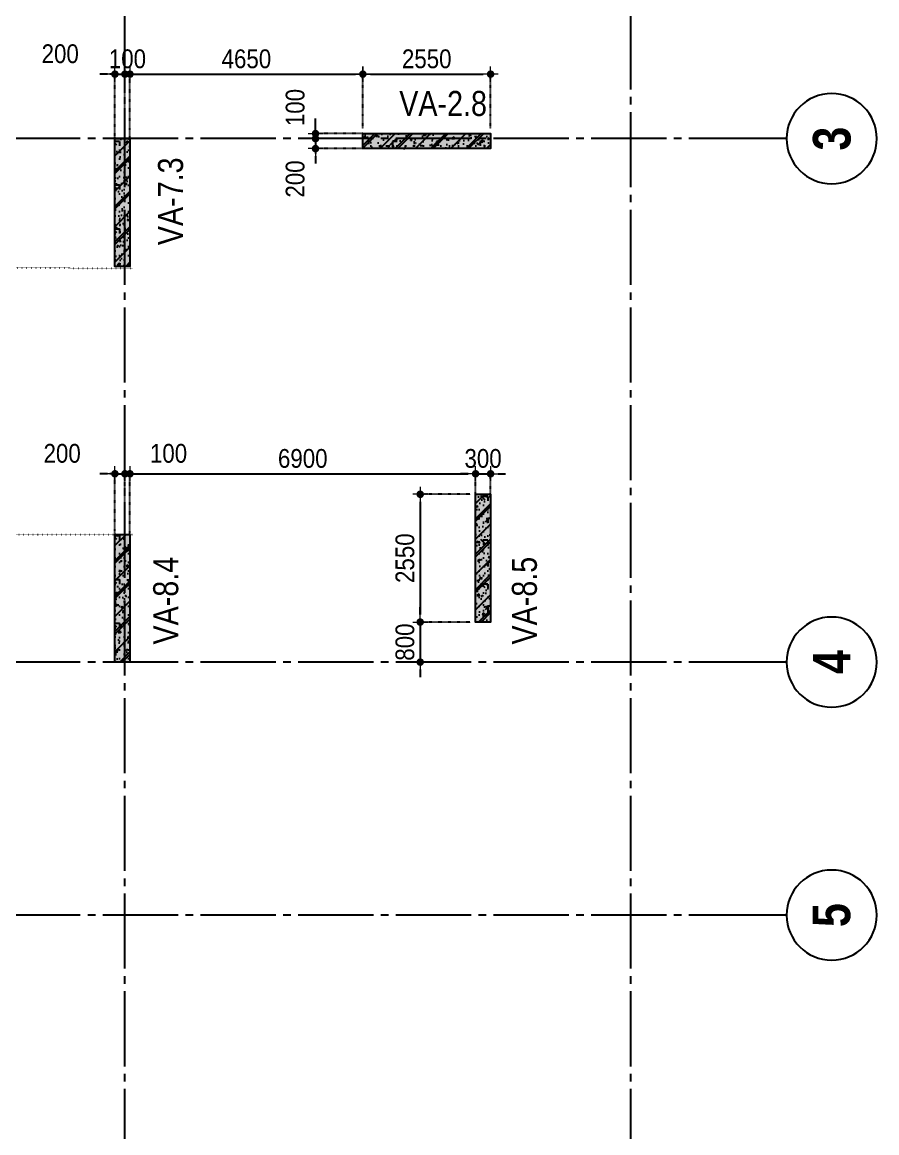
# Model space of a CAD drawing. Header units: millimetres. Extents: x -3973692 to -2843767, y 592734 to 838475.
# Drawn here: x -2905996 to -2888936, y 731186 to 753354 of the extents above; entities that cross this region are included whole.
import ezdxf
from ezdxf.enums import TextEntityAlignment as Align

# ---------------------------------------------------------------- set-up
doc = ezdxf.new("R2010")
doc.units = ezdxf.units.MM
doc.header["$MEASUREMENT"] = 0
doc.header["$PDMODE"] = 3
doc.header["$PDSIZE"] = -20
for name, pattern in [('CHG_XX_Luoi truc-Block A$0$MB_Luoi truc-150-TWA$0$Center101', [13, 10, -1, 1, -1]), ('DIVIDE2', [15.87499999999999, 6.349999999999998, -3.174999999999998, 0, -3.174999999999998, 0, -3.174999999999998]), ('DOT2', [0.125, 0, -0.125]), ('HIDDEN5', [2.8375, 1.25, -1.5875])]:
    doc.linetypes.add(name, pattern=pattern)
doc.layers.get('0').update_dxf_attribs({"lineweight": 9})
doc.layers.get('Defpoints').update_dxf_attribs({"color": 10, "lineweight": 0})
for name, color, linetype, lineweight in [("'S_General_Dim_1", 1, 'Continuous', 18), ("'S_General_Divide_3 Intermediate", 3, 'DIVIDE2', 40), ('CHG_XX_Cot_Block A-T8-15$0$DBAO', 3, 'Continuous', 13), ('TEXT', 7, 'Continuous', 15)]:
    doc.layers.add(name, color=color, linetype=linetype, lineweight=lineweight)
for name, color, linetype in [('CHG_XX_Cot_Block A-T8-15$0$mb_cot tang 14-17 twa$0$Concrete Hatch', 218, 'Continuous'), ('CHG_XX_Cot_Block A-T8-15$0$mb_cot tang 14-17 twa$0$Concrete Line', 6, 'Continuous'), ('CHG_XX_Cot_Block A-T8-15$0$mb_cot tang 14-17 twa$0$Concrete Solid', 216, 'Continuous'), ('CHG_XX_Luoi truc-Block A$0$MB_Luoi truc-150-TWA$0$Grid', 34, 'Continuous'), ('CHG_XX_Luoi truc-Block A$0$MB_Luoi truc-150-TWA$0$Grid Line', 251, 'CHG_XX_Luoi truc-Block A$0$MB_Luoi truc-150-TWA$0$Center101'), ('dim', 1, 'Continuous')]:
    doc.layers.add(name, color=color, linetype=linetype)
doc.styles.add('arial', font='arial.ttf', dxfattribs={"width": 0.85})
doc.styles.add('CHG_XX_Luoi truc-Block A$0$MB_Luoi truc-150-TWA$0$Grid A-F$0$VNI-HelveCB', font='')
doc.styles.add('TTP-HelCon', font='')
doc.styles.get('CHG_XX_Luoi truc-Block A$0$MB_Luoi truc-150-TWA$0$Grid A-F$0$VNI-HelveCB').set_extended_font_data('VNI-Helve-Condense', bold=True)
doc.styles.get('TTP-HelCon').set_extended_font_data('VNI-Helve-Condense')
doc.dimstyles.new('150', dxfattribs={"dimscale": 150, "dimtxt": 2.5, "dimasz": 1, "dimexe": 0, "dimexo": 0, "dimgap": 0.75, "dimtad": 1, "dimdec": 0, "dimzin": 9, "dimdsep": 46, "dimtxsty": 'arial', "dimblk1": 'DIMDOT', "dimblk2": 'DIMDOT', "dimsah": 1, "dimcen": 2, "dimdle": 3, "dimclre": 8, "dimclrt": 2, "dimadec": 0, "dimazin": 0, "dimtfac": 1, "dimtdec": 0, "dimtix": 1, "dimtmove": 2, "dimatfit": 3, "dimldrblk": 'DIMPIJL', "dimfxl": 1, "dimtvp": 1.8, "dimtolj": 1, "dimtzin": 0, "dimarcsym": 0})

# ---------------------------------------------------------------- blocks, each defined once
blk = doc.blocks.new('*U3016')
at = {"layer": 'CHG_XX_Luoi truc-Block A$0$MB_Luoi truc-150-TWA$0$Grid Line'}
blk.add_line((0, 0), (0, 467.0000000000001), dxfattribs=at)
at = {"layer": 'CHG_XX_Luoi truc-Block A$0$MB_Luoi truc-150-TWA$0$Grid', "lineweight": -2, "style": 'CHG_XX_Luoi truc-Block A$0$MB_Luoi truc-150-TWA$0$Grid A-F$0$VNI-HelveCB'}
for tag, p in [('GRIDSUB', (0, 476.0000000000001)), ('GRID', (0, -9))]:
    blk.add_attdef(tag, text='', height=5, dxfattribs=at).set_placement(p, align=Align.MIDDLE)
blk = doc.blocks.new('*U3014')
at = {"layer": 'CHG_XX_Luoi truc-Block A$0$MB_Luoi truc-150-TWA$0$Grid', "lineweight": -2}
blk.add_line((0, -3), (0, 0), dxfattribs=at)
blk.add_circle((0, -9), 6, dxfattribs=at)
at = {"layer": 'CHG_XX_Luoi truc-Block A$0$MB_Luoi truc-150-TWA$0$Grid Line'}
blk.add_line((0, 0), (0, 404), dxfattribs=at)
at = {"layer": 'CHG_XX_Luoi truc-Block A$0$MB_Luoi truc-150-TWA$0$Grid', "lineweight": -2, "style": 'CHG_XX_Luoi truc-Block A$0$MB_Luoi truc-150-TWA$0$Grid A-F$0$VNI-HelveCB'}
for tag, p in [('GRIDSUB', (0, 413)), ('GRID', (0, -9))]:
    blk.add_attdef(tag, text='', height=5, dxfattribs=at).set_placement(p, align=Align.MIDDLE)
blk = doc.blocks.new('CHG_XX_Luoi truc-Block A')
at = {"layer": 'CHG_XX_Luoi truc-Block A$0$MB_Luoi truc-150-TWA$0$Grid', "xscale": 150, "yscale": 150, "zscale": 150}
for p in [(44550, 87440.67921933654), (54650, 87440.67921933654)]:
    blk.add_blockref('*U3016', p, dxfattribs=at)
at = {"layer": 'CHG_XX_Luoi truc-Block A$0$MB_Luoi truc-150-TWA$0$Grid'}
ref = blk.add_blockref('*U3014', (57309.50927037185, 141059.6356885452), dxfattribs=dict(at, xscale=-150, yscale=150, zscale=150, rotation=90))
ref.add_attrib('GRID', '3', dxfattribs={"lineweight": -2, "height": 750, "rotation": 90, "style": 'CHG_XX_Luoi truc-Block A$0$MB_Luoi truc-150-TWA$0$Grid A-F$0$VNI-HelveCB'}).set_placement((58659.50927037183, 141059.6356885452), align=Align.MIDDLE)
ref = blk.add_blockref('*U3014', (57309.50927037185, 130609.6356885452), dxfattribs=dict(at, xscale=-150, yscale=150, zscale=150, rotation=90))
ref.add_attrib('GRID', '4', dxfattribs={"lineweight": -2, "height": 750, "rotation": 90, "style": 'CHG_XX_Luoi truc-Block A$0$MB_Luoi truc-150-TWA$0$Grid A-F$0$VNI-HelveCB'}).set_placement((58659.50927037183, 130609.6356885452), align=Align.MIDDLE)
ref = blk.add_blockref('*U3014', (57309.50927037185, 125559.6356885452), dxfattribs=dict(at, xscale=-150, yscale=150, zscale=150, rotation=90))
ref.add_attrib('GRID', '5', dxfattribs={"lineweight": -2, "height": 750, "rotation": 90, "style": 'CHG_XX_Luoi truc-Block A$0$MB_Luoi truc-150-TWA$0$Grid A-F$0$VNI-HelveCB'}).set_placement((58659.50927037183, 125559.6356885452), align=Align.MIDDLE)
blk = doc.blocks.new('*U3154')
at = {"layer": 'CHG_XX_Cot_Block A-T8-15$0$mb_cot tang 14-17 twa$0$Concrete Hatch'}
h = blk.add_hatch(dxfattribs=at)
h.set_pattern_fill('CONCRETE', color=256, scale=50, style=0, pattern_type=2)
h.set_pattern_definition([(45, (-400.0000000001164, -249.9999999999998), (-176.7766952966369, 176.7766952966369), []), (45, (-400.0000000001164, -199.9999999999998), (-353.5533905932737, 353.5533905932738), []), (49.99999999999999, (-400.0000000001164, -249.9999999999998), (358.6300913003767, -31.37606749129755), [37.5, -412.5]), (355, (-400.0000000001164, -249.9999999999998), (-69.3756668065, 376.0960668500059), [30, -330]), (100.4514, (-370.1141600001165, -252.6146699999998), (289.2546908570108, 344.7197710304768), [31.870095, -350.571056]), (46.18420000000001, (-400.0000000001164, -149.9999999999998), (533.6205243128222, -82.75950716450905), [56.25, -618.75]), (96.6356, (-355.5316275001164, -156.8966534999998), (467.3313527743517, 487.0589354502209), [47.805144, -525.8565]), (351.1842, (-400.0000000001164, -149.9999999999998), (467.3309725668136, 487.0593004626623), [45, -495]), (21, (-350.0000000001164, -174.9999999999998), (298.4535260592309, -201.3094453326694), [37.5, -412.5]), (326.0000000000001, (-350.0000000001164, -174.9999999999998), (121.6576659607909, 362.5750225234265), [30, -330]), (71.4514, (-325.1288835001164, -191.7758029999998), (420.111314290745, 161.2652483549762), [31.870095, -350.571056]), (37.50000000000001, (-400.0000000001164, -249.9999999999998), (6.079927658645334, 166.4469269156558), [0, -326, 0, -335, 0, -331.25]), (7.499999999999999, (-400.0000000001164, -249.9999999999998), (131.5347687210743, 197.2058559411801), [0, -191, 0, -318.5, 0, -126.25]), (327.5, (-511.5000000001164, -249.9999999999998), (266.9112180862045, -11.2774358671899), [0, -125, 0, -390, 0, -517.5]), (317.5, (-561.5000000001164, -249.9999999999998), (291.5930846711931, 50.05249116615882), [0, -162.5, 0, -259, 0, -367.5]), (0, (-225.0000000001164, -74.99999999999976), (0, 875), [87.5, -787.5]), (0, (37.49999999988358, 100.0000000000002), (0, 875), [87.5, -787.5]), (0, (-137.5000000001164, 450.0000000000002), (0, 875), [87.5, -350, 87.5, -350]), (90, (-225.0000000001164, -74.99999999999976), (-875, 5.35782974626967e-14), [87.5, -787.5]), (90, (-137.5000000001164, 450.0000000000002), (-875, 5.35782974626967e-14), [87.5, -787.5]), (90, (124.9999999998836, 100.0000000000002), (-875, 5.35782974626967e-14), [87.5, -787.5]), (90, (299.9999999998836, 362.5000000000002), (-875, 5.35782974626967e-14), [87.5, -787.5]), (135, (-137.5000000001164, -74.99999999999976), (-875.016357447105, 8.881784197001252e-14), [123.76, -1113.7]), (135, (-50.00000000011642, 450.0000000000002), (-875.016357447105, 8.881784197001252e-14), [123.76, -1113.7]), (45, (37.49999999988358, 100.0000000000002), (8.881784197001252e-14, 875.016357447105), [123.76, -247.485, 123.76, -742.455]), (0, (-575.0000000001164, -249.9999999999998), (87.5, 87.5), [-175, 0])])
h.paths.add_polyline_path([(-1450.000000000116, 50.00000000000013), (-1450.000000000116, -249.9999999999999), (1100, -250), (1100, 50.00000000000013)])
at = {"layer": 'CHG_XX_Cot_Block A-T8-15$0$mb_cot tang 14-17 twa$0$Concrete Solid'}
blk.add_hatch(color=256, dxfattribs=at).paths.add_polyline_path([(-1450.000000000116, 50.00000000000013), (-1450.000000000116, -249.9999999999999), (1100, -250), (1100, 50.00000000000013)])
at = {"layer": 'CHG_XX_Cot_Block A-T8-15$0$mb_cot tang 14-17 twa$0$Concrete Line'}
blk.add_lwpolyline([(-1450.000000000116, 50.00000000000013), (-1450.000000000116, -249.9999999999999), (1100, -250), (1100, 50.00000000000013)], close=True, dxfattribs=at)
blk = doc.blocks.new('*U3156')
at = {"layer": 'CHG_XX_Cot_Block A-T8-15$0$mb_cot tang 14-17 twa$0$Concrete Hatch'}
h = blk.add_hatch(dxfattribs=at)
h.set_pattern_fill('CONCRETE', color=256, scale=50, style=0, pattern_type=2)
h.set_pattern_definition([(45, (-50, -99.99999999999977), (-176.7766952966369, 176.7766952966369), []), (45, (-50, -49.99999999999977), (-353.5533905932737, 353.5533905932738), []), (49.99999999999999, (-50, -99.99999999999977), (358.6300913003767, -31.37606749129755), [37.5, -412.5]), (355, (-50, -99.99999999999977), (-69.3756668065, 376.0960668500059), [30, -330]), (100.4514, (-20.11416, -102.6146699999997), (289.2546908570108, 344.7197710304768), [31.870095, -350.571056]), (46.18420000000001, (-50, 2.273736754432321e-13), (533.6205243128222, -82.75950716450905), [56.25, -618.75]), (96.6356, (-5.531627500000013, -6.896653499999729), (467.3313527743517, 487.0589354502209), [47.805144, -525.8565]), (351.1842, (-50, 2.273736754432321e-13), (467.3309725668136, 487.0593004626623), [45, -495]), (21, (0, -24.99999999999977), (298.4535260592309, -201.3094453326694), [37.5, -412.5]), (326.0000000000001, (0, -24.99999999999977), (121.6576659607909, 362.5750225234265), [30, -330]), (71.4514, (24.87111649999997, -41.77580299999977), (420.111314290745, 161.2652483549762), [31.870095, -350.571056]), (37.50000000000001, (-50, -99.99999999999977), (6.079927658645334, 166.4469269156558), [0, -326, 0, -335, 0, -331.25]), (7.499999999999999, (-50, -99.99999999999977), (131.5347687210743, 197.2058559411801), [0, -191, 0, -318.5, 0, -126.25]), (327.5, (-161.5, -99.99999999999977), (266.9112180862045, -11.2774358671899), [0, -125, 0, -390, 0, -517.5]), (317.5, (-211.5, -99.99999999999977), (291.5930846711931, 50.05249116615882), [0, -162.5, 0, -259, 0, -367.5]), (0, (125, 75.00000000000023), (0, 875), [87.5, -787.5]), (0, (387.5, 250.0000000000002), (0, 875), [87.5, -787.5]), (0, (212.5, 600.0000000000002), (0, 875), [87.5, -350, 87.5, -350]), (90, (125, 75.00000000000023), (-875, 5.35782974626967e-14), [87.5, -787.5]), (90, (212.5, 600.0000000000002), (-875, 5.35782974626967e-14), [87.5, -787.5]), (90, (475, 250.0000000000002), (-875, 5.35782974626967e-14), [87.5, -787.5]), (90, (650, 512.5000000000002), (-875, 5.35782974626967e-14), [87.5, -787.5]), (135, (212.5, 75.00000000000023), (-875.016357447105, 8.881784197001252e-14), [123.76, -1113.7]), (135, (300, 600.0000000000002), (-875.016357447105, 8.881784197001252e-14), [123.76, -1113.7]), (45, (387.5, 250.0000000000002), (8.881784197001252e-14, 875.016357447105), [123.76, -247.485, 123.76, -742.455]), (0, (-225, -99.99999999999977), (87.5, 87.5), [-175, 0])])
h.paths.add_polyline_path([(-150, 1250), (-150, -1300), (150, -1300), (150, 1250)])
at = {"layer": 'CHG_XX_Cot_Block A-T8-15$0$mb_cot tang 14-17 twa$0$Concrete Solid'}
blk.add_hatch(color=256, dxfattribs=at).paths.add_polyline_path([(-150, 1250), (-150, -1300), (150, -1300), (150, 1250)])
at = {"layer": 'CHG_XX_Cot_Block A-T8-15$0$mb_cot tang 14-17 twa$0$Concrete Line'}
blk.add_lwpolyline([(-150, 1250), (-150, -1300), (150, -1300), (150, 1250)], close=True, dxfattribs=at)
blk = doc.blocks.new('CHG_XX_Cot_Block A-T8-15')
at = {"layer": 'CHG_XX_Cot_Block A-T8-15$0$DBAO'}
blk.add_blockref('CHG_XX_Luoi truc-Block A', (8014952.261310224, 1085573.729690651), dxfattribs=at)
at = {"layer": 'CHG_XX_Cot_Block A-T8-15$0$mb_cot tang 14-17 twa$0$Concrete Line', "xscale": -1, "rotation": 90}
for name, p in [('*U3154', (8059352.261310224, 1225183.729692979)), ('*U3156', (8065502.261310224, 1226583.729690651)), ('*U3154', (8066552.261310224, 1218083.729690651)), ('*U3154', (8059352.261310224, 1217283.729690651))]:
    blk.add_blockref(name, p, dxfattribs=at)
blk = doc.blocks.new('DIMDOT')
for p, q in [((1, 0), (-1, 0)), ((0, -1), (0, 1))]:
    blk.add_line(p, q)
at = {"const_width": 0.5}
blk.add_lwpolyline([(-0.25, 0, 1), (0.25, 0, 1)], format="xyb", close=True, dxfattribs=at)
blk = doc.blocks.new('*D760')
at = {"layer": "'S_General_Dim_1", "color": 0, "lineweight": -2, "transparency": 16777216}
for p, q in [((-2904295.198556936, 752317.6736616188), (-2904445.198556936, 752317.6736616188)), ((-2904145.198556936, 752317.6736616188), (-2903945.198556936, 752317.6736616188)), ((-2903795.198556936, 752317.6736616188), (-2903645.198556936, 752317.6736616188))]:
    blk.add_line(p, q, dxfattribs=at)
at = {"layer": "'S_General_Dim_1", "color": 8, "linetype": 'HIDDEN5', "lineweight": -2, "transparency": 16777216}
for p, q in [((-2904145.198556936, 751031.0114519238), (-2904145.198556936, 752317.6736616188)), ((-2903945.198556936, 751030.6471404601), (-2903945.198556936, 752317.6736616188))]:
    blk.add_line(p, q, dxfattribs=at)
at = {"layer": 'Defpoints', "color": 0, "transparency": 16777216}
for p in [(-2903945.198556936, 752317.6736616188), (-2904145.198556936, 751031.0114519238), (-2903945.198556936, 751030.6471404601)]:
    blk.add_point(p, dxfattribs=at)
at = {"layer": "'S_General_Dim_1", "color": 0, "lineweight": -2, "transparency": 16777216, "xscale": 150, "yscale": 150, "zscale": 150}
blk.add_blockref('DIMDOT', (-2904145.198556936, 752317.6736616188), dxfattribs=at)
at = {"layer": "'S_General_Dim_1", "color": 0, "lineweight": -2, "transparency": 16777216, "xscale": 150, "yscale": 150, "zscale": 150, "rotation": 180}
blk.add_blockref('DIMDOT', (-2903945.198556936, 752317.6736616188), dxfattribs=at)
at = {"layer": "'S_General_Dim_1", "color": 2, "transparency": 16777216, "insert": (-2905237.120135915, 752723.1306875397), "char_height": 375, "attachment_point": 5, "style": 'arial'}
blk.add_mtext('\\A1;200', dxfattribs=at)
blk = doc.blocks.new('DIMPIJL')
at = {"linetype": 'ByBlock'}
blk.add_solid([(-2.5, 0.4166666666666686), (-2.5, -0.4166666666666686), (0, 0)], dxfattribs=at)
blk = doc.blocks.new('*D761')
at = {"layer": "'S_General_Dim_1", "color": 0, "lineweight": -2, "transparency": 16777216}
for p, q in [((-2904095.198556936, 752317.6736616188), (-2904245.198556936, 752317.6736616188)), ((-2903945.198556936, 752317.6736616188), (-2903845.198258067, 752317.6736616188)), ((-2903695.198258067, 752317.6736616188), (-2903545.198258067, 752317.6736616188))]:
    blk.add_line(p, q, dxfattribs=at)
at = {"layer": "'S_General_Dim_1", "color": 8, "linetype": 'HIDDEN5', "lineweight": -2, "transparency": 16777216}
for p, q in [((-2903945.198556936, 751030.6471404601), (-2903945.198556936, 752317.6736616188)), ((-2903845.198258067, 751030.6471404601), (-2903845.198258067, 752317.6736616188))]:
    blk.add_line(p, q, dxfattribs=at)
at = {"layer": 'Defpoints', "color": 0, "transparency": 16777216}
for p in [(-2903845.198258067, 752317.6736616188), (-2903945.198556936, 751030.6471404601), (-2903845.198258067, 751030.6471404601)]:
    blk.add_point(p, dxfattribs=at)
at = {"layer": "'S_General_Dim_1", "color": 0, "lineweight": -2, "transparency": 16777216, "xscale": 150, "yscale": 150, "zscale": 150}
blk.add_blockref('DIMDOT', (-2903945.198556936, 752317.6736616188), dxfattribs=at)
at = {"layer": "'S_General_Dim_1", "color": 0, "lineweight": -2, "transparency": 16777216, "xscale": 150, "yscale": 150, "zscale": 150, "rotation": 180}
blk.add_blockref('DIMDOT', (-2903845.198258067, 752317.6736616188), dxfattribs=at)
at = {"layer": "'S_General_Dim_1", "color": 2, "transparency": 16777216, "insert": (-2903895.198407502, 752621.6385320144), "char_height": 375, "attachment_point": 5, "style": 'arial'}
blk.add_mtext('\\A1;100', dxfattribs=at)
blk = doc.blocks.new('*D762')
at = {"layer": "'S_General_Dim_1", "color": 8, "linetype": 'HIDDEN5', "lineweight": -2, "transparency": 16777216}
for p, q in [((-2903845.198258067, 751030.6471404601), (-2903845.198258067, 752317.6736616188)), ((-2899195.353677894, 751230.6471470778), (-2899195.353677894, 752317.6736616188))]:
    blk.add_line(p, q, dxfattribs=at)
at = {"layer": "'S_General_Dim_1", "color": 0, "lineweight": -2, "transparency": 16777216}
blk.add_line((-2903695.198258067, 752317.6736616188), (-2899345.353677894, 752317.6736616188), dxfattribs=at)
at = {"layer": 'Defpoints', "color": 0, "transparency": 16777216}
for p in [(-2899195.353677894, 752317.6736616188), (-2899195.353677894, 751230.6471470778), (-2903845.198258067, 751030.6471404601)]:
    blk.add_point(p, dxfattribs=at)
at = {"layer": "'S_General_Dim_1", "color": 0, "lineweight": -2, "transparency": 16777216, "xscale": 150, "yscale": 150, "zscale": 150, "rotation": 180}
blk.add_blockref('DIMDOT', (-2903845.198258067, 752317.6736616188), dxfattribs=at)
at = {"layer": "'S_General_Dim_1", "color": 0, "lineweight": -2, "transparency": 16777216, "xscale": 150, "yscale": 150, "zscale": 150}
blk.add_blockref('DIMDOT', (-2899195.353677894, 752317.6736616188), dxfattribs=at)
at = {"layer": "'S_General_Dim_1", "color": 2, "transparency": 16777216, "insert": (-2901520.275967981, 752621.6385320144), "char_height": 375, "attachment_point": 5, "style": 'arial'}
blk.add_mtext('\\A1;4650', dxfattribs=at)
blk = doc.blocks.new('*D763')
at = {"layer": "'S_General_Dim_1", "color": 8, "linetype": 'HIDDEN5', "lineweight": -2, "transparency": 16777216}
for p, q in [((-2899195.353677894, 751230.6471470778), (-2899195.353677894, 752317.6736616188)), ((-2896645.353677894, 751230.6471470778), (-2896645.353677894, 752317.6736616188))]:
    blk.add_line(p, q, dxfattribs=at)
at = {"layer": "'S_General_Dim_1", "color": 0, "lineweight": -2, "transparency": 16777216}
blk.add_line((-2899045.353677894, 752317.6736616188), (-2896795.353677894, 752317.6736616188), dxfattribs=at)
at = {"layer": 'Defpoints', "color": 0, "transparency": 16777216}
for p in [(-2896645.353677894, 752317.6736616188), (-2899195.353677894, 751230.6471470778), (-2896645.353677894, 751230.6471470778)]:
    blk.add_point(p, dxfattribs=at)
at = {"layer": "'S_General_Dim_1", "color": 0, "lineweight": -2, "transparency": 16777216, "xscale": 150, "yscale": 150, "zscale": 150, "rotation": 180}
blk.add_blockref('DIMDOT', (-2899195.353677894, 752317.6736616188), dxfattribs=at)
at = {"layer": "'S_General_Dim_1", "color": 0, "lineweight": -2, "transparency": 16777216, "xscale": 150, "yscale": 150, "zscale": 150}
blk.add_blockref('DIMDOT', (-2896645.353677894, 752317.6736616188), dxfattribs=at)
at = {"layer": "'S_General_Dim_1", "color": 2, "transparency": 16777216, "insert": (-2897920.353677894, 752621.6385320144), "char_height": 375, "attachment_point": 5, "style": 'arial'}
blk.add_mtext('\\A1;2550', dxfattribs=at)
blk = doc.blocks.new('*D769')
at = {"layer": "'S_General_Dim_1", "color": 0, "lineweight": -2, "transparency": 16777216}
for p, q in [((-2904295.198556936, 744340.5080203179), (-2904445.198556936, 744340.5080203179)), ((-2904145.198556936, 744340.5080203179), (-2903945.198556936, 744340.5080203179)), ((-2903795.198556936, 744340.5080203179), (-2903645.198556936, 744340.5080203179))]:
    blk.add_line(p, q, dxfattribs=at)
at = {"layer": "'S_General_Dim_1", "color": 8, "linetype": 'HIDDEN5', "lineweight": -2, "transparency": 16777216}
for p, q in [((-2904145.198556936, 743131.011449595), (-2904145.198556936, 744340.5080203179)), ((-2903945.198556936, 743130.8022249913), (-2903945.198556936, 744340.5080203179))]:
    blk.add_line(p, q, dxfattribs=at)
at = {"layer": 'Defpoints', "color": 0, "transparency": 16777216}
for p in [(-2903945.198556936, 744340.5080203179), (-2904145.198556936, 743131.011449595), (-2903945.198556936, 743130.8022249913)]:
    blk.add_point(p, dxfattribs=at)
at = {"layer": "'S_General_Dim_1", "color": 0, "lineweight": -2, "transparency": 16777216, "xscale": 150, "yscale": 150, "zscale": 150}
blk.add_blockref('DIMDOT', (-2904145.198556936, 744340.5080203179), dxfattribs=at)
at = {"layer": "'S_General_Dim_1", "color": 0, "lineweight": -2, "transparency": 16777216, "xscale": 150, "yscale": 150, "zscale": 150, "rotation": 180}
blk.add_blockref('DIMDOT', (-2903945.198556936, 744340.5080203179), dxfattribs=at)
at = {"layer": "'S_General_Dim_1", "color": 2, "transparency": 16777216, "insert": (-2905198.318684416, 744745.9650462387), "char_height": 375, "attachment_point": 5, "style": 'arial'}
blk.add_mtext('\\A1;200', dxfattribs=at)
blk = doc.blocks.new('*D770')
at = {"layer": "'S_General_Dim_1", "color": 0, "lineweight": -2, "transparency": 16777216}
for p, q in [((-2904095.198556936, 744340.5080203179), (-2904245.198556936, 744340.5080203179)), ((-2903945.198556936, 744340.5080203179), (-2903845.198258067, 744340.5080203179)), ((-2903695.198258067, 744340.5080203179), (-2903545.198258067, 744340.5080203179))]:
    blk.add_line(p, q, dxfattribs=at)
at = {"layer": "'S_General_Dim_1", "color": 8, "linetype": 'HIDDEN5', "lineweight": -2, "transparency": 16777216}
for p, q in [((-2903945.198556936, 743130.8022249913), (-2903945.198556936, 744340.5080203179)), ((-2903845.198258067, 743130.8022249913), (-2903845.198258067, 744340.5080203179))]:
    blk.add_line(p, q, dxfattribs=at)
at = {"layer": 'Defpoints', "color": 0, "transparency": 16777216}
for p in [(-2903845.198258067, 744340.5080203179), (-2903945.198556936, 743130.8022249913), (-2903845.198258067, 743130.8022249913)]:
    blk.add_point(p, dxfattribs=at)
at = {"layer": "'S_General_Dim_1", "color": 0, "lineweight": -2, "transparency": 16777216, "xscale": 150, "yscale": 150, "zscale": 150}
blk.add_blockref('DIMDOT', (-2903945.198556936, 744340.5080203179), dxfattribs=at)
at = {"layer": "'S_General_Dim_1", "color": 0, "lineweight": -2, "transparency": 16777216, "xscale": 150, "yscale": 150, "zscale": 150, "rotation": 180}
blk.add_blockref('DIMDOT', (-2903845.198258067, 744340.5080203179), dxfattribs=at)
at = {"layer": "'S_General_Dim_1", "color": 2, "transparency": 16777216, "insert": (-2903074.773544565, 744745.7945141788), "char_height": 375, "attachment_point": 5, "style": 'arial'}
blk.add_mtext('\\A1;100', dxfattribs=at)
blk = doc.blocks.new('*D771')
at = {"layer": "'S_General_Dim_1", "color": 8, "linetype": 'HIDDEN5', "lineweight": -2, "transparency": 16777216}
for p, q in [((-2897045.198556937, 743930.6471328827), (-2898050.308384527, 743930.6471328827)), ((-2897045.198556937, 741380.6471328827), (-2898050.308384527, 741380.6471328827))]:
    blk.add_line(p, q, dxfattribs=at)
at = {"layer": "'S_General_Dim_1", "color": 0, "lineweight": -2, "transparency": 16777216}
blk.add_line((-2898050.308384527, 743780.6471328827), (-2898050.308384527, 741530.6471328827), dxfattribs=at)
at = {"layer": 'Defpoints', "color": 0, "transparency": 16777216}
for p in [(-2897045.198556937, 743930.6471328827), (-2898050.308384527, 741380.6471328827), (-2897045.198556937, 741380.6471328827)]:
    blk.add_point(p, dxfattribs=at)
at = {"layer": "'S_General_Dim_1", "color": 0, "lineweight": -2, "transparency": 16777216, "xscale": 150, "yscale": 150, "zscale": 150}
for p, rotation in [((-2898050.308384527, 743930.6471328827), 90), ((-2898050.308384527, 741380.6471328827), 270)]:
    blk.add_blockref('DIMDOT', p, dxfattribs=dict(at, rotation=rotation))
at = {"layer": "'S_General_Dim_1", "color": 2, "transparency": 16777216, "insert": (-2898354.273254922, 742655.6471328835), "char_height": 375, "attachment_point": 5, "rotation": 90, "style": 'arial'}
blk.add_mtext('\\A1;2550', dxfattribs=at)
blk = doc.blocks.new('*D772')
at = {"layer": "'S_General_Dim_1", "color": 0, "lineweight": -2, "transparency": 16777216}
for p, q in [((-2898050.308384529, 741530.6471328827), (-2898050.308384529, 741680.6471328827)), ((-2898050.308384529, 741380.6471328827), (-2898050.308384529, 740580.6471381313)), ((-2898050.308384529, 740430.6471381313), (-2898050.308384529, 740280.6471381313))]:
    blk.add_line(p, q, dxfattribs=at)
at = {"layer": "'S_General_Dim_1", "color": 8, "linetype": 'HIDDEN5', "lineweight": -2, "transparency": 16777216}
for p, q in [((-2897045.198556937, 741380.6471328827), (-2898050.308384529, 741380.6471328827)), ((-2897595.865425664, 740580.6471381313), (-2898050.308384529, 740580.6471381313))]:
    blk.add_line(p, q, dxfattribs=at)
at = {"layer": 'Defpoints', "color": 0, "transparency": 16777216}
for p in [(-2897045.198556937, 741380.6471328827), (-2898050.308384529, 740580.6471381313), (-2897595.865425664, 740580.6471381313)]:
    blk.add_point(p, dxfattribs=at)
at = {"layer": "'S_General_Dim_1", "color": 0, "lineweight": -2, "transparency": 16777216, "xscale": 150, "yscale": 150, "zscale": 150}
for p, rotation in [((-2898050.308384529, 741380.6471328827), 270), ((-2898050.308384529, 740580.6471381313), 90)]:
    blk.add_blockref('DIMDOT', p, dxfattribs=dict(at, rotation=rotation))
at = {"layer": "'S_General_Dim_1", "color": 2, "transparency": 16777216, "insert": (-2898354.273254924, 740980.6471355078), "char_height": 375, "attachment_point": 5, "rotation": 90, "style": 'arial'}
blk.add_mtext('\\A1;800', dxfattribs=at)
blk = doc.blocks.new('*D773')
at = {"layer": "'S_General_Dim_1", "color": 8, "linetype": 'HIDDEN5', "lineweight": -2, "transparency": 16777216}
for p, q in [((-2903845.198258067, 743130.8022249913), (-2903845.198258067, 744340.5080203179)), ((-2896945.198556936, 743931.011449595), (-2896945.198556936, 744340.5080203179))]:
    blk.add_line(p, q, dxfattribs=at)
at = {"layer": "'S_General_Dim_1", "color": 0, "lineweight": -2, "transparency": 16777216}
blk.add_line((-2903695.198258067, 744340.5080203179), (-2897095.198556936, 744340.5080203179), dxfattribs=at)
at = {"layer": 'Defpoints', "color": 0, "transparency": 16777216}
for p in [(-2896945.198556936, 744340.5080203179), (-2896945.198556936, 743931.011449595), (-2903845.198258067, 743130.8022249913)]:
    blk.add_point(p, dxfattribs=at)
at = {"layer": "'S_General_Dim_1", "color": 0, "lineweight": -2, "transparency": 16777216, "xscale": 150, "yscale": 150, "zscale": 150, "rotation": 180}
blk.add_blockref('DIMDOT', (-2903845.198258067, 744340.5080203179), dxfattribs=at)
at = {"layer": "'S_General_Dim_1", "color": 0, "lineweight": -2, "transparency": 16777216, "xscale": 150, "yscale": 150, "zscale": 150}
blk.add_blockref('DIMDOT', (-2896945.198556936, 744340.5080203179), dxfattribs=at)
at = {"layer": "'S_General_Dim_1", "color": 2, "transparency": 16777216, "insert": (-2900395.198407502, 744644.4728907135), "char_height": 375, "attachment_point": 5, "style": 'arial'}
blk.add_mtext('\\A1;6900', dxfattribs=at)
blk = doc.blocks.new('*D774')
at = {"layer": "'S_General_Dim_1", "color": 0, "lineweight": -2, "transparency": 16777216}
for p, q in [((-2897095.198556936, 744340.5080203179), (-2897245.198556936, 744340.5080203179)), ((-2896945.198556936, 744340.5080203179), (-2896645.198556936, 744340.5080203179)), ((-2896495.198556936, 744340.5080203179), (-2896345.198556936, 744340.5080203179))]:
    blk.add_line(p, q, dxfattribs=at)
at = {"layer": "'S_General_Dim_1", "color": 8, "linetype": 'HIDDEN5', "lineweight": -2, "transparency": 16777216}
for p, q in [((-2896945.198556936, 743931.011449595), (-2896945.198556936, 744340.5080203179)), ((-2896645.198556936, 743930.6471328825), (-2896645.198556936, 744340.5080203179))]:
    blk.add_line(p, q, dxfattribs=at)
at = {"layer": 'Defpoints', "color": 0, "transparency": 16777216}
for p in [(-2896645.198556936, 744340.5080203179), (-2896945.198556936, 743931.011449595), (-2896645.198556936, 743930.6471328825)]:
    blk.add_point(p, dxfattribs=at)
at = {"layer": "'S_General_Dim_1", "color": 0, "lineweight": -2, "transparency": 16777216, "xscale": 150, "yscale": 150, "zscale": 150}
blk.add_blockref('DIMDOT', (-2896945.198556936, 744340.5080203179), dxfattribs=at)
at = {"layer": "'S_General_Dim_1", "color": 0, "lineweight": -2, "transparency": 16777216, "xscale": 150, "yscale": 150, "zscale": 150, "rotation": 180}
blk.add_blockref('DIMDOT', (-2896645.198556936, 744340.5080203179), dxfattribs=at)
at = {"layer": "'S_General_Dim_1", "color": 2, "transparency": 16777216, "insert": (-2896795.198556936, 744644.6007897585), "char_height": 375, "attachment_point": 5, "style": 'arial'}
blk.add_mtext('\\A1;300', dxfattribs=at)
blk = doc.blocks.new('*D643')
at = {"layer": "'S_General_Dim_1", "color": 0, "lineweight": -2, "transparency": 16777216}
for p, q in [((-2900140.499004634, 751281.0114495864), (-2900140.499004634, 751431.0114495864)), ((-2900140.499004634, 751131.0114495864), (-2900140.499004634, 751030.6471381315)), ((-2900140.499004634, 750880.6471381315), (-2900140.499004634, 750730.6471381315))]:
    blk.add_line(p, q, dxfattribs=at)
at = {"layer": "'S_General_Dim_1", "color": 8, "linetype": 'HIDDEN5', "lineweight": -2, "transparency": 16777216}
for p, q in [((-2899195.198556937, 751131.0114495864), (-2900140.499004634, 751131.0114495864)), ((-2899195.198556493, 751030.6471381315), (-2900140.499004634, 751030.6471381315))]:
    blk.add_line(p, q, dxfattribs=at)
at = {"layer": 'Defpoints', "color": 0, "transparency": 16777216}
for p in [(-2899195.198556937, 751131.0114495864), (-2900140.499004634, 751030.6471381315), (-2899195.198556493, 751030.6471381315)]:
    blk.add_point(p, dxfattribs=at)
at = {"layer": "'S_General_Dim_1", "color": 0, "lineweight": -2, "transparency": 16777216, "xscale": 150, "yscale": 150, "zscale": 150}
for p, rotation in [((-2900140.499004634, 751131.0114495864), 270), ((-2900140.499004634, 751030.6471381315), 90)]:
    blk.add_blockref('DIMDOT', p, dxfattribs=dict(at, rotation=rotation))
at = {"layer": "'S_General_Dim_1", "color": 2, "transparency": 16777216, "insert": (-2900545.785498488, 751651.6214319558), "char_height": 375, "attachment_point": 5, "rotation": 90, "style": 'arial'}
blk.add_mtext('\\A1;100', dxfattribs=at)
blk = doc.blocks.new('*D644')
at = {"layer": "'S_General_Dim_1", "color": 0, "lineweight": -2, "transparency": 16777216}
for p, q in [((-2900140.499004634, 751180.6471381315), (-2900140.499004634, 751330.6471381315)), ((-2900140.499004634, 751030.6471381315), (-2900140.499004634, 750831.0114495952)), ((-2900140.499004634, 750681.0114495952), (-2900140.499004634, 750531.0114495952))]:
    blk.add_line(p, q, dxfattribs=at)
at = {"layer": "'S_General_Dim_1", "color": 8, "linetype": 'HIDDEN5', "lineweight": -2, "transparency": 16777216}
for p, q in [((-2899195.198556493, 751030.6471381315), (-2900140.499004634, 751030.6471381315)), ((-2899195.198556493, 750831.0114495952), (-2900140.499004634, 750831.0114495952))]:
    blk.add_line(p, q, dxfattribs=at)
at = {"layer": 'Defpoints', "color": 0, "transparency": 16777216}
for p in [(-2899195.198556493, 751030.6471381315), (-2900140.499004634, 750831.0114495952), (-2899195.198556493, 750831.0114495952)]:
    blk.add_point(p, dxfattribs=at)
at = {"layer": "'S_General_Dim_1", "color": 0, "lineweight": -2, "transparency": 16777216, "xscale": 150, "yscale": 150, "zscale": 150}
for p, rotation in [((-2900140.499004634, 751030.6471381315), 270), ((-2900140.499004634, 750831.0114495952), 90)]:
    blk.add_blockref('DIMDOT', p, dxfattribs=dict(at, rotation=rotation))
at = {"layer": "'S_General_Dim_1", "color": 2, "transparency": 16777216, "insert": (-2900545.785498489, 750224.9807792262), "char_height": 375, "attachment_point": 5, "rotation": 90, "style": 'arial'}
blk.add_mtext('\\A1;200', dxfattribs=at)
blk = doc.blocks.new('a')
at = {"layer": 'TEXT', "color": 3, "style": 'TTP-HelCon'}
blk.add_text('VA-2.8', height=500, dxfattribs=at).set_placement((50026.48438562639, -10737.7414100836))
for s, p in [('VA-7.3', (45710.22609430924, -13317.10082885297)), ('VA-8.4', (45613.9725943096, -21289.12132885307)), ('VA-8.5', (52774.03809430823, -21289.12132885307))]:
    blk.add_text(s, height=500, rotation=90, dxfattribs=at).set_placement(p)

msp = doc.modelspace()

# ---------------------------------------------------------------- linework, layer by layer
at = {"layer": 'dim', "linetype": 'DOT2', "ltscale": 10}
for p, q in [((-2921560.096309186, 748485.4211757301), (-2903795.198258327, 748445.3198281362)), ((-2919445.198556936, 743130.647135208), (-2903795.198258067, 743130.8022249913))]:
    msp.add_line(p, q, dxfattribs=at)

# ---------------------------------------------------------------- block references
at = {"layer": "'S_General_Divide_3 Intermediate"}
msp.add_blockref('CHG_XX_Cot_Block A-T8-15', (-10963447.45986716, -475602.7182410646), dxfattribs=at)
at = {"layer": 'TEXT'}
msp.add_blockref('a', (-2948495.198556936, 762221.0114495861), dxfattribs=at)

# ---------------------------------------------------------------- dimensions: what is measured, and where the dimension line sits
at = {"layer": "'S_General_Dim_1"}
for base, p1, p2, picture, middle in [((-2903945.198556936, 752317.6736616188), (-2904145.198556936, 751031.0114519238), (-2903945.198556936, 751030.6471404601), '*D760', (-2905237.120135915, 752723.1306875397)), ((-2903945.198556936, 744340.5080203179), (-2904145.198556936, 743131.011449595), (-2903945.198556936, 743130.8022249913), '*D769', (-2905198.318684416, 744745.9650462387)), ((-2903845.198258067, 744340.5080203179), (-2903945.198556936, 743130.8022249913), (-2903845.198258067, 743130.8022249913), '*D770', (-2903074.773544565, 744745.7945141788))]:
    dim = msp.add_linear_dim(base=base, p1=p1, p2=p2, dimstyle='150', dxfattribs=at)
    dim.commit()
    dim.dimension.update_dxf_attribs({"geometry": picture, "text_midpoint": middle, "dimtype": 160})
for base, p1, p2, picture, middle in [((-2903845.198258067, 752317.6736616188), (-2903945.198556936, 751030.6471404601), (-2903845.198258067, 751030.6471404601), '*D761', (-2903895.198407502, 752621.6385320144)), ((-2899195.353677894, 752317.6736616188), (-2903845.198258067, 751030.6471404601), (-2899195.353677894, 751230.6471470778), '*D762', (-2901520.275967981, 752621.6385320144)), ((-2896645.353677894, 752317.6736616188), (-2899195.353677894, 751230.6471470778), (-2896645.353677894, 751230.6471470778), '*D763', (-2897920.353677894, 752621.6385320144)), ((-2896945.198556936, 744340.5080203179), (-2903845.198258067, 743130.8022249913), (-2896945.198556936, 743931.011449595), '*D773', (-2900395.198407502, 744644.4728907135)), ((-2896645.198556936, 744340.5080203179), (-2896945.198556936, 743931.011449595), (-2896645.198556936, 743930.6471328825), '*D774', (-2896795.198556936, 744644.6007897585))]:
    dim = msp.add_linear_dim(base=base, p1=p1, p2=p2, dimstyle='150', dxfattribs=at)
    dim.commit()
    dim.dimension.update_dxf_attribs({"geometry": picture, "text_midpoint": middle})
for base, p1, p2, picture, middle in [((-2900140.499004634, 751030.6471381315), (-2899195.198556936, 751131.0114495861), (-2899195.198556492, 751030.6471381313), '*D643', (-2900545.785498488, 751651.6214319558)), ((-2900140.499004634, 750831.0114495952), (-2899195.198556492, 751030.6471381313), (-2899195.198556492, 750831.011449595), '*D644', (-2900545.785498489, 750224.9807792262))]:
    dim = msp.add_linear_dim(base=base, p1=p1, p2=p2, angle=90, dimstyle='150', dxfattribs=at)
    dim.commit()
    dim.dimension.update_dxf_attribs({"geometry": picture, "text_midpoint": middle, "dimtype": 160})
for base, p1, p2, picture, middle in [((-2898050.308384527, 741380.6471328827), (-2897045.198556936, 743930.6471328825), (-2897045.198556936, 741380.6471328825), '*D771', (-2898354.273254922, 742655.6471328835)), ((-2898050.308384529, 740580.6471381313), (-2897045.198556936, 741380.6471328825), (-2897595.865425663, 740580.6471381311), '*D772', (-2898354.273254924, 740980.6471355078))]:
    dim = msp.add_linear_dim(base=base, p1=p1, p2=p2, angle=90, dimstyle='150', dxfattribs=at)
    dim.commit()
    dim.dimension.update_dxf_attribs({"geometry": picture, "text_midpoint": middle})

doc.saveas('drawing.dxf')
